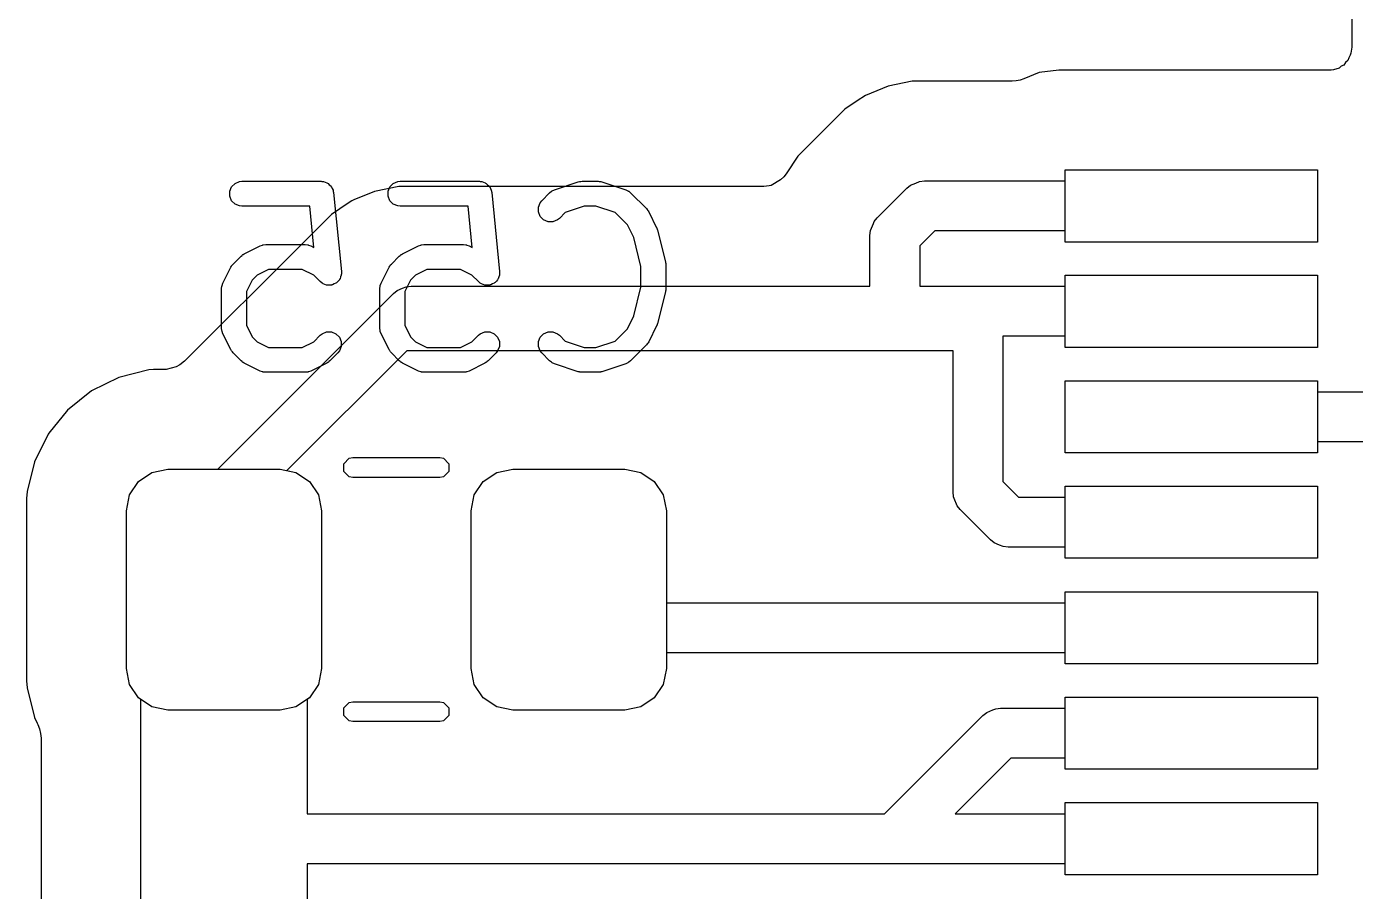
# Model space of a CAD drawing. Header units: inches. Extents: x 1.3 to 5.24, y -7.03 to -1.12.
# Drawn here: x 1.6053 to 1.9201, y -6.512 to -6.307 of the extents above; entities that cross this region are included whole.
import ezdxf

# ---------------------------------------------------------------- set-up
doc = ezdxf.new("R2010")
doc.units = ezdxf.units.IN
doc.header["$MEASUREMENT"] = 0
for name, color, linetype, true_color in [('B.Cu', 153, 'CONTINUOUS', 0x4d7fc4), ('B.Mask', 4, 'CONTINUOUS', 0x02ffee), ('B.Paste', 132, 'CONTINUOUS', 0x00c2c2), ('B.Silkscreen', 31, 'CONTINUOUS', 0xe8b2a7)]:
    doc.layers.add(name, color=color, linetype=linetype, true_color=true_color)

msp = doc.modelspace()

# ---------------------------------------------------------------- linework, layer by layer
at = {"layer": 'B.Cu', "linetype": 'CONTINUOUS'}
for p, q in [((1.91927, -6.30126), (1.91927, -6.31191)), ((1.91927, -6.31191), (1.91907, -6.31329)), ((1.91782, -6.31553), (1.91743, -6.31614)), ((1.91836, -6.31506), (1.91782, -6.31553)), ((1.91855, -6.3144), (1.91836, -6.31506)), ((1.91892, -6.31382), (1.91855, -6.3144)), ((1.91907, -6.31329), (1.91892, -6.31382)), ((1.84523, -6.31793), (1.84162, -6.31942)), ((1.84985, -6.31732), (1.84523, -6.31793)), ((1.84523, -6.31793), (1.84523, -6.31793)), ((1.84523, -6.31793), (1.84523, -6.31793)), ((1.91275, -6.31732), (1.84985, -6.31732)), ((1.84985, -6.31732), (1.84985, -6.31732)), ((1.91307, -6.31737), (1.91275, -6.31732)), ((1.91275, -6.31732), (1.91275, -6.31732)), ((1.91275, -6.31732), (1.91275, -6.31732)), ((1.91443, -6.31735), (1.91307, -6.31737)), ((1.91496, -6.31727), (1.91443, -6.31735)), ((1.91629, -6.31687), (1.91496, -6.31727)), ((1.9168, -6.31643), (1.91629, -6.31687)), ((1.91743, -6.31614), (1.9168, -6.31643)), ((1.80941, -6.32112), (1.80404, -6.32334)), ((1.81512, -6.31998), (1.80941, -6.32112)), ((1.80941, -6.32112), (1.80941, -6.32112)), ((1.80941, -6.32112), (1.80941, -6.32112)), ((1.83883, -6.31998), (1.81512, -6.31998)), ((1.83978, -6.31989), (1.83883, -6.31998)), ((1.8407, -6.3197), (1.83978, -6.31989)), ((1.84162, -6.31942), (1.8407, -6.3197)), ((1.8407, -6.3197), (1.8407, -6.3197)), ((1.8021, -6.32464), (1.7992, -6.32658)), ((1.80404, -6.32334), (1.8021, -6.32464)), ((1.80404, -6.32334), (1.80404, -6.32334)), ((1.80404, -6.32334), (1.80404, -6.32334)), ((1.7992, -6.32658), (1.78807, -6.3377)), ((1.7992, -6.32658), (1.7992, -6.32658)), ((1.78807, -6.3377), (1.78527, -6.3419)), ((1.78807, -6.3377), (1.78807, -6.3377)), ((1.78807, -6.3377), (1.78807, -6.3377)), ((1.8514, -6.34362), (1.8514, -6.34096)), ((1.8514, -6.34096), (1.9112, -6.34096)), ((1.9112, -6.34096), (1.9112, -6.35809)), ((1.78396, -6.34336), (1.7817, -6.34466)), ((1.78469, -6.34261), (1.78396, -6.34336)), ((1.78527, -6.3419), (1.78469, -6.34261)), ((1.81475, -6.34462), (1.816, -6.3441)), ((1.816, -6.3441), (1.81688, -6.34374)), ((1.81688, -6.34374), (1.81803, -6.34362)), ((1.81803, -6.34362), (1.8514, -6.34362)), ((1.68776, -6.34608), (1.68284, -6.34811)), ((1.69347, -6.34494), (1.68776, -6.34608)), ((1.68776, -6.34608), (1.68776, -6.34608)), ((1.68776, -6.34608), (1.68776, -6.34608)), ((1.78, -6.34494), (1.69347, -6.34494)), ((1.78123, -6.34478), (1.78, -6.34494)), ((1.7817, -6.34466), (1.78123, -6.34478)), ((1.80685, -6.35236), (1.81386, -6.34535)), ((1.81386, -6.34535), (1.81475, -6.34462)), ((1.68152, -6.34888), (1.67754, -6.35154)), ((1.68238, -6.3483), (1.68152, -6.34888)), ((1.68152, -6.34888), (1.68152, -6.34888)), ((1.68284, -6.34811), (1.68238, -6.3483)), ((1.68238, -6.3483), (1.68238, -6.3483)), ((1.68238, -6.3483), (1.68238, -6.3483)), ((1.68284, -6.34811), (1.68284, -6.34811)), ((1.67754, -6.35154), (1.66996, -6.35912)), ((1.67754, -6.35154), (1.67754, -6.35154)), ((1.80523, -6.35538), (1.80593, -6.3537)), ((1.80593, -6.3537), (1.80611, -6.35325)), ((1.80611, -6.35325), (1.80685, -6.35236)), ((1.80512, -6.35654), (1.80523, -6.35538)), ((1.80512, -6.36858), (1.80512, -6.35654)), ((1.82048, -6.35543), (1.81693, -6.35898)), ((1.8514, -6.35543), (1.82048, -6.35543)), ((1.8514, -6.35809), (1.8514, -6.35543)), ((1.66996, -6.35912), (1.64272, -6.38636)), ((1.66996, -6.35912), (1.66996, -6.35912)), ((1.81693, -6.35898), (1.81693, -6.36858)), ((1.9112, -6.35809), (1.8514, -6.35809)), ((1.8514, -6.36858), (1.8514, -6.36593)), ((1.8514, -6.36593), (1.9112, -6.36593)), ((1.9112, -6.36593), (1.9112, -6.38305)), ((1.6931, -6.36958), (1.69434, -6.36906)), ((1.69434, -6.36906), (1.69523, -6.3687)), ((1.69523, -6.3687), (1.69638, -6.36858)), ((1.69638, -6.36858), (1.80512, -6.36858)), ((1.81693, -6.36858), (1.8514, -6.36858)), ((1.68874, -6.37378), (1.6922, -6.37031)), ((1.6922, -6.37031), (1.6931, -6.36958)), ((1.65059, -6.41193), (1.68874, -6.37378)), ((1.8514, -6.38039), (1.83661, -6.38039)), ((1.83661, -6.38039), (1.83661, -6.41488)), ((1.8514, -6.38305), (1.8514, -6.38039)), ((1.69536, -6.38386), (1.66697, -6.41225)), ((1.8248, -6.38386), (1.69536, -6.38386)), ((1.8248, -6.41732), (1.8248, -6.38386)), ((1.9112, -6.38305), (1.8514, -6.38305)), ((1.6354, -6.38832), (1.63423, -6.3884)), ((1.63587, -6.38829), (1.6354, -6.38832)), ((1.6354, -6.38832), (1.6354, -6.38832)), ((1.63836, -6.38829), (1.63587, -6.38829)), ((1.6407, -6.38769), (1.63836, -6.38829)), ((1.64161, -6.38719), (1.6407, -6.38769)), ((1.64272, -6.38636), (1.64161, -6.38719)), ((1.62715, -6.39016), (1.62064, -6.39339)), ((1.62716, -6.39016), (1.62715, -6.39016)), ((1.63423, -6.3884), (1.62716, -6.39016)), ((1.62716, -6.39016), (1.62716, -6.39016)), ((1.8514, -6.40809), (1.8514, -6.39096)), ((1.8514, -6.39096), (1.9112, -6.39096)), ((1.9112, -6.39096), (1.9112, -6.39362)), ((1.62064, -6.39339), (1.61496, -6.39796)), ((1.9112, -6.39362), (1.9248, -6.39362)), ((1.61496, -6.39796), (1.61058, -6.40341)), ((1.61496, -6.39796), (1.61496, -6.39796)), ((1.6104, -6.40363), (1.60717, -6.41015)), ((1.61058, -6.40341), (1.6104, -6.40363)), ((1.92724, -6.40543), (1.9112, -6.40543)), ((1.9112, -6.40543), (1.9112, -6.40809)), ((1.60716, -6.41016), (1.60541, -6.41722)), ((1.60717, -6.41015), (1.60716, -6.41016)), ((1.9112, -6.40809), (1.8514, -6.40809)), ((1.63182, -6.41481), (1.63501, -6.41268)), ((1.63501, -6.41268), (1.63878, -6.41193)), ((1.63878, -6.41193), (1.65059, -6.41193)), ((1.66697, -6.41225), (1.66912, -6.41268)), ((1.66912, -6.41268), (1.67231, -6.41481)), ((1.71351, -6.41481), (1.71671, -6.41268)), ((1.71671, -6.41268), (1.72047, -6.41193)), ((1.72047, -6.41193), (1.74705, -6.41193)), ((1.74705, -6.41193), (1.75081, -6.41268)), ((1.75081, -6.41268), (1.75401, -6.41481)), ((1.62969, -6.41801), (1.63182, -6.41481)), ((1.67231, -6.41481), (1.67445, -6.41801)), ((1.71138, -6.41801), (1.71351, -6.41481)), ((1.75401, -6.41481), (1.75614, -6.41801)), ((1.83661, -6.41488), (1.84032, -6.41858)), ((1.8514, -6.41858), (1.8514, -6.41593)), ((1.8514, -6.41593), (1.9112, -6.41593)), ((1.9112, -6.41593), (1.9112, -6.43305)), ((1.60541, -6.41722), (1.6053, -6.41886)), ((1.6053, -6.41886), (1.6053, -6.46208)), ((1.62894, -6.42177), (1.62969, -6.41801)), ((1.67445, -6.41801), (1.6752, -6.42177)), ((1.71063, -6.42177), (1.71138, -6.41801)), ((1.75614, -6.41801), (1.75689, -6.42177)), ((1.82492, -6.41847), (1.8248, -6.41732)), ((1.82508, -6.41888), (1.82492, -6.41847)), ((1.8258, -6.4206), (1.82508, -6.41888)), ((1.84032, -6.41858), (1.8514, -6.41858)), ((1.62894, -6.45917), (1.62894, -6.42177)), ((1.6752, -6.42177), (1.6752, -6.45917)), ((1.71063, -6.45917), (1.71063, -6.42177)), ((1.75689, -6.42177), (1.75689, -6.44362)), ((1.82653, -6.4215), (1.8258, -6.4206)), ((1.8337, -6.42866), (1.82653, -6.4215)), ((1.83459, -6.4294), (1.8337, -6.42866)), ((1.83584, -6.42991), (1.83459, -6.4294)), ((1.83672, -6.43028), (1.83584, -6.42991)), ((1.83787, -6.43039), (1.83672, -6.43028)), ((1.8514, -6.43039), (1.83787, -6.43039)), ((1.8514, -6.43305), (1.8514, -6.43039)), ((1.9112, -6.43305), (1.8514, -6.43305)), ((1.8514, -6.44362), (1.8514, -6.44096)), ((1.8514, -6.44096), (1.9112, -6.44096)), ((1.9112, -6.44096), (1.9112, -6.45809)), ((1.75689, -6.44362), (1.8514, -6.44362)), ((1.8514, -6.45543), (1.75689, -6.45543)), ((1.75689, -6.45543), (1.75689, -6.45917)), ((1.8514, -6.45809), (1.8514, -6.45543)), ((1.62969, -6.46294), (1.62894, -6.45917)), ((1.6752, -6.45917), (1.67445, -6.46294)), ((1.71138, -6.46294), (1.71063, -6.45917)), ((1.75689, -6.45917), (1.75614, -6.46294)), ((1.9112, -6.45809), (1.8514, -6.45809)), ((1.6053, -6.46208), (1.60541, -6.46372)), ((1.60541, -6.46372), (1.60541, -6.46372)), ((1.60541, -6.46372), (1.60716, -6.47077)), ((1.63182, -6.46613), (1.62969, -6.46294)), ((1.67445, -6.46294), (1.67231, -6.46613)), ((1.71351, -6.46613), (1.71138, -6.46294)), ((1.75614, -6.46294), (1.75401, -6.46613)), ((1.63238, -6.46651), (1.63182, -6.46613)), ((1.63238, -6.49606), (1.63238, -6.46651)), ((1.67231, -6.46613), (1.67175, -6.46651)), ((1.67175, -6.46651), (1.67175, -6.49362)), ((1.71671, -6.46827), (1.71351, -6.46613)), ((1.75401, -6.46613), (1.75081, -6.46827)), ((1.8514, -6.46858), (1.8514, -6.46593)), ((1.8514, -6.46593), (1.9112, -6.46593)), ((1.9112, -6.46593), (1.9112, -6.48305)), ((1.72047, -6.46902), (1.71671, -6.46827)), ((1.74705, -6.46902), (1.72047, -6.46902)), ((1.75081, -6.46827), (1.74705, -6.46902)), ((1.83189, -6.47031), (1.83278, -6.46958)), ((1.83278, -6.46958), (1.83421, -6.46899)), ((1.83421, -6.46899), (1.83491, -6.4687)), ((1.83491, -6.4687), (1.83606, -6.46858)), ((1.83606, -6.46858), (1.8514, -6.46858)), ((1.60716, -6.47077), (1.60716, -6.47079)), ((1.60716, -6.47079), (1.60781, -6.4721)), ((1.60781, -6.4721), (1.60798, -6.47244)), ((1.60798, -6.47244), (1.60836, -6.47349)), ((1.80858, -6.49362), (1.83189, -6.47031)), ((1.60836, -6.47349), (1.60861, -6.47456)), ((1.60861, -6.47456), (1.60874, -6.47567)), ((1.60874, -6.47567), (1.60874, -6.5396)), ((1.83851, -6.48039), (1.82528, -6.49362)), ((1.8514, -6.48039), (1.83851, -6.48039)), ((1.8514, -6.48305), (1.8514, -6.48039)), ((1.9112, -6.48305), (1.8514, -6.48305)), ((1.8514, -6.49362), (1.8514, -6.49096)), ((1.8514, -6.49096), (1.9112, -6.49096)), ((1.9112, -6.49096), (1.9112, -6.50809)), ((1.67175, -6.49362), (1.80858, -6.49362)), ((1.82528, -6.49362), (1.83071, -6.49362)), ((1.83071, -6.49362), (1.8514, -6.49362)), ((1.63238, -6.54877), (1.63238, -6.49606)), ((1.81102, -6.50543), (1.67175, -6.50543)), ((1.67175, -6.50543), (1.67175, -6.54877)), ((1.83071, -6.50543), (1.81102, -6.50543)), ((1.8514, -6.50543), (1.83071, -6.50543)), ((1.8514, -6.50809), (1.8514, -6.50543)), ((1.9112, -6.50809), (1.8514, -6.50809))]:
    msp.add_line(p, q, dxfattribs=at)
at = {"layer": 'B.Mask', "linetype": 'CONTINUOUS'}
for p, q in [((1.8514, -6.35809), (1.8514, -6.34096)), ((1.8514, -6.34096), (1.9112, -6.34096)), ((1.9112, -6.34096), (1.9112, -6.35809)), ((1.9112, -6.35809), (1.8514, -6.35809)), ((1.8514, -6.38305), (1.8514, -6.36593)), ((1.8514, -6.36593), (1.9112, -6.36593)), ((1.9112, -6.36593), (1.9112, -6.38305)), ((1.9112, -6.38305), (1.8514, -6.38305)), ((1.8514, -6.40809), (1.8514, -6.39096)), ((1.8514, -6.39096), (1.9112, -6.39096)), ((1.9112, -6.39096), (1.9112, -6.40809)), ((1.9112, -6.40809), (1.8514, -6.40809)), ((1.63182, -6.41481), (1.63501, -6.41268)), ((1.63501, -6.41268), (1.63878, -6.41193)), ((1.63878, -6.41193), (1.66535, -6.41193)), ((1.66535, -6.41193), (1.66912, -6.41268)), ((1.66912, -6.41268), (1.67231, -6.41481)), ((1.71351, -6.41481), (1.71671, -6.41268)), ((1.71671, -6.41268), (1.72047, -6.41193)), ((1.72047, -6.41193), (1.74705, -6.41193)), ((1.74705, -6.41193), (1.75081, -6.41268)), ((1.75081, -6.41268), (1.75401, -6.41481)), ((1.62969, -6.41801), (1.63182, -6.41481)), ((1.67231, -6.41481), (1.67445, -6.41801)), ((1.71138, -6.41801), (1.71351, -6.41481)), ((1.75401, -6.41481), (1.75614, -6.41801)), ((1.8514, -6.43305), (1.8514, -6.41593)), ((1.8514, -6.41593), (1.9112, -6.41593)), ((1.9112, -6.41593), (1.9112, -6.43305)), ((1.62894, -6.42177), (1.62969, -6.41801)), ((1.67445, -6.41801), (1.6752, -6.42177)), ((1.71063, -6.42177), (1.71138, -6.41801)), ((1.75614, -6.41801), (1.75689, -6.42177)), ((1.62894, -6.45917), (1.62894, -6.42177)), ((1.6752, -6.42177), (1.6752, -6.45917)), ((1.71063, -6.45917), (1.71063, -6.42177)), ((1.75689, -6.42177), (1.75689, -6.45917)), ((1.9112, -6.43305), (1.8514, -6.43305)), ((1.8514, -6.45809), (1.8514, -6.44096)), ((1.8514, -6.44096), (1.9112, -6.44096)), ((1.9112, -6.44096), (1.9112, -6.45809)), ((1.62969, -6.46294), (1.62894, -6.45917)), ((1.6752, -6.45917), (1.67445, -6.46294)), ((1.71138, -6.46294), (1.71063, -6.45917)), ((1.75689, -6.45917), (1.75614, -6.46294)), ((1.9112, -6.45809), (1.8514, -6.45809)), ((1.63182, -6.46613), (1.62969, -6.46294)), ((1.67445, -6.46294), (1.67231, -6.46613)), ((1.71351, -6.46613), (1.71138, -6.46294)), ((1.75614, -6.46294), (1.75401, -6.46613)), ((1.63501, -6.46827), (1.63182, -6.46613)), ((1.67231, -6.46613), (1.66912, -6.46827)), ((1.71671, -6.46827), (1.71351, -6.46613)), ((1.75401, -6.46613), (1.75081, -6.46827)), ((1.8514, -6.48305), (1.8514, -6.46593)), ((1.8514, -6.46593), (1.9112, -6.46593)), ((1.9112, -6.46593), (1.9112, -6.48305)), ((1.63878, -6.46902), (1.63501, -6.46827)), ((1.66535, -6.46902), (1.63878, -6.46902)), ((1.66912, -6.46827), (1.66535, -6.46902)), ((1.72047, -6.46902), (1.71671, -6.46827)), ((1.74705, -6.46902), (1.72047, -6.46902)), ((1.75081, -6.46827), (1.74705, -6.46902)), ((1.9112, -6.48305), (1.8514, -6.48305)), ((1.8514, -6.50809), (1.8514, -6.49096)), ((1.8514, -6.49096), (1.9112, -6.49096)), ((1.9112, -6.49096), (1.9112, -6.50809)), ((1.9112, -6.50809), (1.8514, -6.50809))]:
    msp.add_line(p, q, dxfattribs=at)
at = {"layer": 'B.Paste', "linetype": 'CONTINUOUS'}
for p, q in [((1.8514, -6.35809), (1.8514, -6.34096)), ((1.8514, -6.34096), (1.9112, -6.34096)), ((1.9112, -6.34096), (1.9112, -6.35809)), ((1.9112, -6.35809), (1.8514, -6.35809)), ((1.8514, -6.38305), (1.8514, -6.36593)), ((1.8514, -6.36593), (1.9112, -6.36593)), ((1.9112, -6.36593), (1.9112, -6.38305)), ((1.9112, -6.38305), (1.8514, -6.38305)), ((1.8514, -6.40809), (1.8514, -6.39096)), ((1.8514, -6.39096), (1.9112, -6.39096)), ((1.9112, -6.39096), (1.9112, -6.40809)), ((1.9112, -6.40809), (1.8514, -6.40809)), ((1.63182, -6.41481), (1.63501, -6.41268)), ((1.63501, -6.41268), (1.63878, -6.41193)), ((1.63878, -6.41193), (1.66535, -6.41193)), ((1.66535, -6.41193), (1.66912, -6.41268)), ((1.66912, -6.41268), (1.67231, -6.41481)), ((1.71351, -6.41481), (1.71671, -6.41268)), ((1.71671, -6.41268), (1.72047, -6.41193)), ((1.72047, -6.41193), (1.74705, -6.41193)), ((1.74705, -6.41193), (1.75081, -6.41268)), ((1.75081, -6.41268), (1.75401, -6.41481)), ((1.62969, -6.41801), (1.63182, -6.41481)), ((1.67231, -6.41481), (1.67445, -6.41801)), ((1.71138, -6.41801), (1.71351, -6.41481)), ((1.75401, -6.41481), (1.75614, -6.41801)), ((1.8514, -6.43305), (1.8514, -6.41593)), ((1.8514, -6.41593), (1.9112, -6.41593)), ((1.9112, -6.41593), (1.9112, -6.43305)), ((1.62894, -6.42177), (1.62969, -6.41801)), ((1.67445, -6.41801), (1.6752, -6.42177)), ((1.71063, -6.42177), (1.71138, -6.41801)), ((1.75614, -6.41801), (1.75689, -6.42177)), ((1.62894, -6.45917), (1.62894, -6.42177)), ((1.6752, -6.42177), (1.6752, -6.45917)), ((1.71063, -6.45917), (1.71063, -6.42177)), ((1.75689, -6.42177), (1.75689, -6.45917)), ((1.9112, -6.43305), (1.8514, -6.43305)), ((1.8514, -6.45809), (1.8514, -6.44096)), ((1.8514, -6.44096), (1.9112, -6.44096)), ((1.9112, -6.44096), (1.9112, -6.45809)), ((1.62969, -6.46294), (1.62894, -6.45917)), ((1.6752, -6.45917), (1.67445, -6.46294)), ((1.71138, -6.46294), (1.71063, -6.45917)), ((1.75689, -6.45917), (1.75614, -6.46294)), ((1.9112, -6.45809), (1.8514, -6.45809)), ((1.63182, -6.46613), (1.62969, -6.46294)), ((1.67445, -6.46294), (1.67231, -6.46613)), ((1.71351, -6.46613), (1.71138, -6.46294)), ((1.75614, -6.46294), (1.75401, -6.46613)), ((1.63501, -6.46827), (1.63182, -6.46613)), ((1.67231, -6.46613), (1.66912, -6.46827)), ((1.71671, -6.46827), (1.71351, -6.46613)), ((1.75401, -6.46613), (1.75081, -6.46827)), ((1.8514, -6.48305), (1.8514, -6.46593)), ((1.8514, -6.46593), (1.9112, -6.46593)), ((1.9112, -6.46593), (1.9112, -6.48305)), ((1.63878, -6.46902), (1.63501, -6.46827)), ((1.66535, -6.46902), (1.63878, -6.46902)), ((1.66912, -6.46827), (1.66535, -6.46902)), ((1.72047, -6.46902), (1.71671, -6.46827)), ((1.74705, -6.46902), (1.72047, -6.46902)), ((1.75081, -6.46827), (1.74705, -6.46902)), ((1.9112, -6.48305), (1.8514, -6.48305)), ((1.8514, -6.50809), (1.8514, -6.49096)), ((1.8514, -6.49096), (1.9112, -6.49096)), ((1.9112, -6.49096), (1.9112, -6.50809)), ((1.9112, -6.50809), (1.8514, -6.50809))]:
    msp.add_line(p, q, dxfattribs=at)
at = {"layer": 'B.Silkscreen', "linetype": 'CONTINUOUS'}
for p, q in [((1.65387, -6.34501), (1.65469, -6.34419)), ((1.65469, -6.34419), (1.65575, -6.34375)), ((1.65575, -6.34375), (1.65633, -6.34369)), ((1.65633, -6.34369), (1.67507, -6.34369)), ((1.67507, -6.34369), (1.67529, -6.34371)), ((1.67529, -6.34371), (1.67536, -6.34371)), ((1.67536, -6.34371), (1.67543, -6.34373)), ((1.67543, -6.34373), (1.67565, -6.34375)), ((1.67565, -6.34375), (1.67605, -6.34392)), ((1.67605, -6.34392), (1.67646, -6.34404)), ((1.67646, -6.34404), (1.67658, -6.34413)), ((1.67658, -6.34413), (1.67672, -6.34419)), ((1.67672, -6.34419), (1.67702, -6.3445)), ((1.69137, -6.34501), (1.69218, -6.34419)), ((1.69218, -6.34419), (1.69325, -6.34375)), ((1.69325, -6.34375), (1.69382, -6.34369)), ((1.69382, -6.34369), (1.71257, -6.34369)), ((1.71257, -6.34369), (1.71278, -6.34371)), ((1.71278, -6.34371), (1.71286, -6.34371)), ((1.71286, -6.34371), (1.71293, -6.34373)), ((1.71293, -6.34373), (1.71315, -6.34375)), ((1.71315, -6.34375), (1.71354, -6.34392)), ((1.71354, -6.34392), (1.71396, -6.34404)), ((1.71396, -6.34404), (1.71407, -6.34413)), ((1.71407, -6.34413), (1.71421, -6.34419)), ((1.71421, -6.34419), (1.71452, -6.3445)), ((1.73038, -6.34572), (1.73601, -6.34385)), ((1.73601, -6.34385), (1.73629, -6.34378)), ((1.73629, -6.34378), (1.73637, -6.34375)), ((1.73637, -6.34375), (1.73647, -6.34374)), ((1.73647, -6.34374), (1.73657, -6.34372)), ((1.73657, -6.34372), (1.73665, -6.34372)), ((1.73665, -6.34372), (1.73694, -6.34369)), ((1.73694, -6.34369), (1.74069, -6.34369)), ((1.74069, -6.34369), (1.74098, -6.34372)), ((1.74098, -6.34372), (1.74106, -6.34372)), ((1.74106, -6.34372), (1.74116, -6.34374)), ((1.74116, -6.34374), (1.74127, -6.34375)), ((1.74127, -6.34375), (1.74134, -6.34378)), ((1.74134, -6.34378), (1.74163, -6.34385)), ((1.74163, -6.34385), (1.74725, -6.34572)), ((1.65343, -6.34607), (1.65387, -6.34501)), ((1.65343, -6.34722), (1.65343, -6.34607)), ((1.65387, -6.34829), (1.65343, -6.34722)), ((1.67702, -6.3445), (1.67735, -6.34477)), ((1.67735, -6.34477), (1.67742, -6.3449)), ((1.67742, -6.3449), (1.67753, -6.34501)), ((1.67753, -6.34501), (1.6777, -6.3454)), ((1.6777, -6.3454), (1.6779, -6.34579)), ((1.6779, -6.34579), (1.67794, -6.346)), ((1.67794, -6.346), (1.67797, -6.34607)), ((1.67797, -6.34607), (1.67797, -6.34614)), ((1.67797, -6.34614), (1.67801, -6.34635)), ((1.67801, -6.34635), (1.67989, -6.3651)), ((1.69093, -6.34607), (1.69137, -6.34501)), ((1.69093, -6.34722), (1.69093, -6.34607)), ((1.69137, -6.34829), (1.69093, -6.34722)), ((1.71452, -6.3445), (1.71485, -6.34477)), ((1.71485, -6.34477), (1.71492, -6.3449)), ((1.71492, -6.3449), (1.71503, -6.34501)), ((1.71503, -6.34501), (1.71519, -6.3454)), ((1.71519, -6.3454), (1.71539, -6.34579)), ((1.71539, -6.34579), (1.71544, -6.346)), ((1.71544, -6.346), (1.71547, -6.34607)), ((1.71547, -6.34607), (1.71547, -6.34614)), ((1.71547, -6.34614), (1.71551, -6.34635)), ((1.71551, -6.34635), (1.71738, -6.3651)), ((1.72736, -6.34831), (1.72923, -6.34643)), ((1.72923, -6.34643), (1.72968, -6.34607)), ((1.72968, -6.34607), (1.72978, -6.34603)), ((1.72978, -6.34603), (1.72986, -6.34596)), ((1.72986, -6.34596), (1.73038, -6.34572)), ((1.74725, -6.34572), (1.74778, -6.34596)), ((1.74778, -6.34596), (1.74786, -6.34603)), ((1.74786, -6.34603), (1.74796, -6.34607)), ((1.74796, -6.34607), (1.7484, -6.34643)), ((1.7484, -6.34643), (1.75215, -6.35018)), ((1.65469, -6.3491), (1.65387, -6.34829)), ((1.65575, -6.34954), (1.65469, -6.3491)), ((1.65633, -6.3496), (1.65575, -6.34954)), ((1.6724, -6.3496), (1.65633, -6.3496)), ((1.67338, -6.35937), (1.6724, -6.3496)), ((1.69218, -6.3491), (1.69137, -6.34829)), ((1.69325, -6.34954), (1.69218, -6.3491)), ((1.69382, -6.3496), (1.69325, -6.34954)), ((1.7099, -6.3496), (1.69382, -6.3496)), ((1.71088, -6.35937), (1.7099, -6.3496)), ((1.72655, -6.34982), (1.72699, -6.34876)), ((1.72655, -6.35097), (1.72655, -6.34982)), ((1.72699, -6.34876), (1.72736, -6.34831)), ((1.73742, -6.3496), (1.73291, -6.3511)), ((1.74021, -6.3496), (1.73742, -6.3496)), ((1.74472, -6.3511), (1.74021, -6.3496)), ((1.75215, -6.35018), (1.75234, -6.35041)), ((1.75234, -6.35041), (1.7524, -6.35046)), ((1.7524, -6.35046), (1.75245, -6.35055)), ((1.75245, -6.35055), (1.75252, -6.35063)), ((1.72699, -6.35204), (1.72655, -6.35097)), ((1.7278, -6.35285), (1.72699, -6.35204)), ((1.72887, -6.35329), (1.7278, -6.35285)), ((1.73002, -6.35329), (1.72887, -6.35329)), ((1.73108, -6.35285), (1.73002, -6.35329)), ((1.73153, -6.35248), (1.73108, -6.35285)), ((1.73291, -6.3511), (1.73153, -6.35248)), ((1.74764, -6.35402), (1.74472, -6.3511)), ((1.75252, -6.35063), (1.75255, -6.3507)), ((1.75255, -6.3507), (1.75271, -6.35095)), ((1.75271, -6.35095), (1.75458, -6.3547)), ((1.74915, -6.35705), (1.74764, -6.35402)), ((1.75458, -6.3547), (1.7546, -6.35474)), ((1.7546, -6.35474), (1.75461, -6.35476)), ((1.75461, -6.35476), (1.7547, -6.355)), ((1.7547, -6.355), (1.75479, -6.35524)), ((1.75479, -6.35524), (1.75479, -6.35526)), ((1.75479, -6.35526), (1.7548, -6.3553)), ((1.7548, -6.3553), (1.75668, -6.3628)), ((1.65688, -6.36088), (1.66063, -6.359)), ((1.66063, -6.359), (1.66117, -6.3588)), ((1.66117, -6.3588), (1.66128, -6.35879)), ((1.66128, -6.35879), (1.66138, -6.35875)), ((1.66138, -6.35875), (1.66195, -6.35869)), ((1.66195, -6.35869), (1.67133, -6.35869)), ((1.67133, -6.35869), (1.6719, -6.35875)), ((1.6719, -6.35875), (1.672, -6.35879)), ((1.672, -6.35879), (1.67211, -6.3588)), ((1.67211, -6.3588), (1.67265, -6.359)), ((1.67265, -6.359), (1.67338, -6.35937)), ((1.69438, -6.36088), (1.69813, -6.359)), ((1.69813, -6.359), (1.69867, -6.3588)), ((1.69867, -6.3588), (1.69877, -6.35879)), ((1.69877, -6.35879), (1.69887, -6.35875)), ((1.69887, -6.35875), (1.69945, -6.35869)), ((1.69945, -6.35869), (1.70882, -6.35869)), ((1.70882, -6.35869), (1.7094, -6.35875)), ((1.7094, -6.35875), (1.70949, -6.35879)), ((1.70949, -6.35879), (1.7096, -6.3588)), ((1.7096, -6.3588), (1.71014, -6.359)), ((1.71014, -6.359), (1.71088, -6.35937)), ((1.75086, -6.36388), (1.74915, -6.35705)), ((1.65424, -6.36331), (1.65611, -6.36143)), ((1.65611, -6.36143), (1.65634, -6.36125)), ((1.65634, -6.36125), (1.65639, -6.36119)), ((1.65639, -6.36119), (1.65648, -6.36113)), ((1.65648, -6.36113), (1.65656, -6.36106)), ((1.65656, -6.36106), (1.65663, -6.36103)), ((1.65663, -6.36103), (1.65688, -6.36088)), ((1.69173, -6.36331), (1.69361, -6.36143)), ((1.69361, -6.36143), (1.69384, -6.36125)), ((1.69384, -6.36125), (1.69389, -6.36119)), ((1.69389, -6.36119), (1.69398, -6.36113)), ((1.69398, -6.36113), (1.69406, -6.36106)), ((1.69406, -6.36106), (1.69413, -6.36103)), ((1.69413, -6.36103), (1.69438, -6.36088)), ((1.75668, -6.3628), (1.75669, -6.3629)), ((1.75669, -6.3629), (1.75671, -6.36294)), ((1.75671, -6.36294), (1.75673, -6.36316)), ((1.75673, -6.36316), (1.75676, -6.36338)), ((1.65181, -6.36782), (1.65369, -6.36407)), ((1.65369, -6.36407), (1.65384, -6.36383)), ((1.65384, -6.36383), (1.65387, -6.36375)), ((1.65387, -6.36375), (1.65394, -6.36367)), ((1.65394, -6.36367), (1.65399, -6.36358)), ((1.65399, -6.36358), (1.65405, -6.36353)), ((1.65405, -6.36353), (1.65424, -6.36331)), ((1.65995, -6.36595), (1.65875, -6.36714)), ((1.66265, -6.3646), (1.65995, -6.36595)), ((1.67063, -6.3646), (1.66265, -6.3646)), ((1.67333, -6.36595), (1.67063, -6.3646)), ((1.67486, -6.36748), (1.67333, -6.36595)), ((1.67985, -6.36597), (1.67968, -6.36637)), ((1.67989, -6.36568), (1.67985, -6.36582)), ((1.67985, -6.36582), (1.67985, -6.36597)), ((1.67989, -6.3651), (1.67989, -6.36568)), ((1.68931, -6.36782), (1.69118, -6.36407)), ((1.69118, -6.36407), (1.69134, -6.36383)), ((1.69134, -6.36383), (1.69137, -6.36375)), ((1.69137, -6.36375), (1.69143, -6.36367)), ((1.69143, -6.36367), (1.69149, -6.36358)), ((1.69149, -6.36358), (1.69155, -6.36353)), ((1.69155, -6.36353), (1.69173, -6.36331)), ((1.69745, -6.36595), (1.69625, -6.36714)), ((1.70014, -6.3646), (1.69745, -6.36595)), ((1.70812, -6.3646), (1.70014, -6.3646)), ((1.71082, -6.36595), (1.70812, -6.3646)), ((1.71236, -6.36748), (1.71082, -6.36595)), ((1.71734, -6.36597), (1.71718, -6.36637)), ((1.71738, -6.36568), (1.71734, -6.36582)), ((1.71734, -6.36582), (1.71734, -6.36597)), ((1.71738, -6.3651), (1.71738, -6.36568)), ((1.75086, -6.36878), (1.75086, -6.36388)), ((1.75676, -6.36338), (1.75676, -6.36342)), ((1.75676, -6.36342), (1.75677, -6.36352)), ((1.75677, -6.36352), (1.75677, -6.36914)), ((1.6515, -6.36914), (1.65156, -6.36857)), ((1.6515, -6.37852), (1.6515, -6.36914)), ((1.65156, -6.36857), (1.6516, -6.36847)), ((1.6516, -6.36836), (1.65181, -6.36782)), ((1.6516, -6.36847), (1.6516, -6.36836)), ((1.65875, -6.36714), (1.65741, -6.36984)), ((1.67531, -6.36785), (1.67486, -6.36748)), ((1.67545, -6.36791), (1.67531, -6.36785)), ((1.67556, -6.368), (1.67545, -6.36791)), ((1.67597, -6.36812), (1.67556, -6.368)), ((1.67637, -6.36829), (1.67597, -6.36812)), ((1.67652, -6.36829), (1.67637, -6.36829)), ((1.67666, -6.36833), (1.67652, -6.36829)), ((1.67709, -6.36829), (1.67666, -6.36833)), ((1.67753, -6.36829), (1.67709, -6.36829)), ((1.67766, -6.36823), (1.67753, -6.36829)), ((1.67781, -6.36822), (1.67766, -6.36823)), ((1.67819, -6.36801), (1.67781, -6.36822)), ((1.67859, -6.36785), (1.67819, -6.36801)), ((1.6787, -6.36774), (1.67859, -6.36785)), ((1.67883, -6.36767), (1.6787, -6.36774)), ((1.6791, -6.36734), (1.67883, -6.36767)), ((1.6794, -6.36703), (1.6791, -6.36734)), ((1.67946, -6.3669), (1.6794, -6.36703)), ((1.67956, -6.36678), (1.67946, -6.3669)), ((1.67968, -6.36637), (1.67956, -6.36678)), ((1.689, -6.36914), (1.68905, -6.36857)), ((1.689, -6.37852), (1.689, -6.36914)), ((1.68905, -6.36857), (1.68909, -6.36847)), ((1.68909, -6.36847), (1.6891, -6.36836)), ((1.6891, -6.36836), (1.68931, -6.36782)), ((1.69625, -6.36714), (1.6949, -6.36984)), ((1.7128, -6.36785), (1.71236, -6.36748)), ((1.71294, -6.36791), (1.7128, -6.36785)), ((1.71306, -6.368), (1.71294, -6.36791)), ((1.71347, -6.36812), (1.71306, -6.368)), ((1.71387, -6.36829), (1.71347, -6.36812)), ((1.71402, -6.36829), (1.71387, -6.36829)), ((1.71416, -6.36833), (1.71402, -6.36829)), ((1.71459, -6.36829), (1.71416, -6.36833)), ((1.71502, -6.36829), (1.71459, -6.36829)), ((1.71516, -6.36823), (1.71502, -6.36829)), ((1.71531, -6.36822), (1.71516, -6.36823)), ((1.71569, -6.36801), (1.71531, -6.36822)), ((1.71609, -6.36785), (1.71569, -6.36801)), ((1.71619, -6.36774), (1.71609, -6.36785)), ((1.71632, -6.36767), (1.71619, -6.36774)), ((1.7166, -6.36734), (1.71632, -6.36767)), ((1.7169, -6.36703), (1.7166, -6.36734)), ((1.71696, -6.3669), (1.7169, -6.36703)), ((1.71705, -6.36678), (1.71696, -6.3669)), ((1.71718, -6.36637), (1.71705, -6.36678)), ((1.74915, -6.37561), (1.75086, -6.36878)), ((1.75676, -6.36929), (1.75673, -6.3695)), ((1.75677, -6.36914), (1.75676, -6.36924)), ((1.75676, -6.36924), (1.75676, -6.36929)), ((1.65741, -6.36984), (1.65741, -6.37782)), ((1.6949, -6.36984), (1.6949, -6.37782)), ((1.75668, -6.36986), (1.7548, -6.37736)), ((1.75669, -6.36976), (1.75668, -6.36986)), ((1.75671, -6.36972), (1.75669, -6.36976)), ((1.75673, -6.3695), (1.75671, -6.36972)), ((1.74764, -6.37864), (1.74915, -6.37561)), ((1.65156, -6.37909), (1.6515, -6.37852)), ((1.65741, -6.37782), (1.65875, -6.38052)), ((1.68905, -6.37909), (1.689, -6.37852)), ((1.6949, -6.37782), (1.69625, -6.38052)), ((1.74472, -6.38156), (1.74764, -6.37864)), ((1.75458, -6.37796), (1.75271, -6.38171)), ((1.7546, -6.37792), (1.75458, -6.37796)), ((1.75461, -6.3779), (1.7546, -6.37792)), ((1.7547, -6.37766), (1.75461, -6.3779)), ((1.75479, -6.37742), (1.7547, -6.37766)), ((1.7548, -6.37736), (1.75479, -6.3774)), ((1.75479, -6.3774), (1.75479, -6.37742)), ((1.6516, -6.37919), (1.65156, -6.37909)), ((1.6516, -6.3793), (1.6516, -6.37919)), ((1.65181, -6.37984), (1.6516, -6.3793)), ((1.65369, -6.38359), (1.65181, -6.37984)), ((1.65875, -6.38052), (1.65995, -6.38171)), ((1.65995, -6.38171), (1.66265, -6.38306)), ((1.67063, -6.38306), (1.67333, -6.38171)), ((1.67333, -6.38171), (1.67486, -6.38018)), ((1.67486, -6.38018), (1.67531, -6.37981)), ((1.67531, -6.37981), (1.67637, -6.37937)), ((1.67637, -6.37937), (1.67753, -6.37937)), ((1.67753, -6.37937), (1.67859, -6.37981)), ((1.67859, -6.37981), (1.6794, -6.38063)), ((1.6794, -6.38063), (1.67985, -6.38169)), ((1.67985, -6.38169), (1.67985, -6.38284)), ((1.68909, -6.37919), (1.68905, -6.37909)), ((1.6891, -6.3793), (1.68909, -6.37919)), ((1.68931, -6.37984), (1.6891, -6.3793)), ((1.69118, -6.38359), (1.68931, -6.37984)), ((1.69625, -6.38052), (1.69745, -6.38171)), ((1.69745, -6.38171), (1.70014, -6.38306)), ((1.70812, -6.38306), (1.71082, -6.38171)), ((1.71082, -6.38171), (1.71236, -6.38018)), ((1.71236, -6.38018), (1.7128, -6.37981)), ((1.7128, -6.37981), (1.71387, -6.37937)), ((1.71387, -6.37937), (1.71502, -6.37937)), ((1.71502, -6.37937), (1.71609, -6.37981)), ((1.71609, -6.37981), (1.7169, -6.38063)), ((1.7169, -6.38063), (1.71734, -6.38169)), ((1.71734, -6.38169), (1.71734, -6.38284)), ((1.72655, -6.38169), (1.72699, -6.38063)), ((1.72655, -6.38284), (1.72655, -6.38169)), ((1.72699, -6.38063), (1.7278, -6.37981)), ((1.7278, -6.37981), (1.72887, -6.37937)), ((1.72887, -6.37937), (1.73002, -6.37937)), ((1.73002, -6.37937), (1.73108, -6.37981)), ((1.73108, -6.37981), (1.73153, -6.38018)), ((1.73153, -6.38018), (1.73291, -6.38156)), ((1.73291, -6.38156), (1.73742, -6.38306)), ((1.74021, -6.38306), (1.74472, -6.38156)), ((1.75252, -6.38203), (1.75245, -6.38211)), ((1.75255, -6.38196), (1.75252, -6.38203)), ((1.75271, -6.38171), (1.75255, -6.38196)), ((1.65384, -6.38384), (1.65369, -6.38359)), ((1.65387, -6.38391), (1.65384, -6.38384)), ((1.65394, -6.38399), (1.65387, -6.38391)), ((1.65399, -6.38408), (1.65394, -6.38399)), ((1.65405, -6.38413), (1.65399, -6.38408)), ((1.65424, -6.38435), (1.65405, -6.38413)), ((1.65611, -6.38623), (1.65424, -6.38435)), ((1.66265, -6.38306), (1.67063, -6.38306)), ((1.67904, -6.38435), (1.67716, -6.38623)), ((1.6794, -6.38391), (1.67904, -6.38435)), ((1.67985, -6.38284), (1.6794, -6.38391)), ((1.69134, -6.38384), (1.69118, -6.38359)), ((1.69137, -6.38391), (1.69134, -6.38384)), ((1.69143, -6.38399), (1.69137, -6.38391)), ((1.69149, -6.38408), (1.69143, -6.38399)), ((1.69155, -6.38413), (1.69149, -6.38408)), ((1.69173, -6.38435), (1.69155, -6.38413)), ((1.69361, -6.38623), (1.69173, -6.38435)), ((1.70014, -6.38306), (1.70812, -6.38306)), ((1.71653, -6.38435), (1.71466, -6.38623)), ((1.7169, -6.38391), (1.71653, -6.38435)), ((1.71734, -6.38284), (1.7169, -6.38391)), ((1.72699, -6.38391), (1.72655, -6.38284)), ((1.72736, -6.38435), (1.72699, -6.38391)), ((1.72923, -6.38623), (1.72736, -6.38435)), ((1.73742, -6.38306), (1.74021, -6.38306)), ((1.75215, -6.38248), (1.7484, -6.38623)), ((1.75234, -6.38225), (1.75215, -6.38248)), ((1.7524, -6.3822), (1.75234, -6.38225)), ((1.75245, -6.38211), (1.7524, -6.3822)), ((1.65634, -6.38642), (1.65611, -6.38623)), ((1.65639, -6.38647), (1.65634, -6.38642)), ((1.65648, -6.38653), (1.65639, -6.38647)), ((1.65656, -6.3866), (1.65648, -6.38653)), ((1.65663, -6.38663), (1.65656, -6.3866)), ((1.65688, -6.38678), (1.65663, -6.38663)), ((1.66063, -6.38866), (1.65688, -6.38678)), ((1.6764, -6.38678), (1.67265, -6.38866)), ((1.67664, -6.38663), (1.6764, -6.38678)), ((1.67672, -6.3866), (1.67664, -6.38663)), ((1.6768, -6.38653), (1.67672, -6.3866)), ((1.67689, -6.38647), (1.6768, -6.38653)), ((1.67694, -6.38642), (1.67689, -6.38647)), ((1.67716, -6.38623), (1.67694, -6.38642)), ((1.69384, -6.38642), (1.69361, -6.38623)), ((1.69389, -6.38647), (1.69384, -6.38642)), ((1.69398, -6.38653), (1.69389, -6.38647)), ((1.69406, -6.3866), (1.69398, -6.38653)), ((1.69413, -6.38663), (1.69406, -6.3866)), ((1.69438, -6.38678), (1.69413, -6.38663)), ((1.69813, -6.38866), (1.69438, -6.38678)), ((1.71389, -6.38678), (1.71014, -6.38866)), ((1.71414, -6.38663), (1.71389, -6.38678)), ((1.71421, -6.3866), (1.71414, -6.38663)), ((1.71429, -6.38653), (1.71421, -6.3866)), ((1.71438, -6.38647), (1.71429, -6.38653)), ((1.71443, -6.38642), (1.71438, -6.38647)), ((1.71466, -6.38623), (1.71443, -6.38642)), ((1.72968, -6.3866), (1.72923, -6.38623)), ((1.72978, -6.38664), (1.72968, -6.3866)), ((1.72986, -6.38671), (1.72978, -6.38664)), ((1.73038, -6.38694), (1.72986, -6.38671)), ((1.73601, -6.38882), (1.73038, -6.38694)), ((1.74725, -6.38694), (1.74163, -6.38882)), ((1.74778, -6.38671), (1.74725, -6.38694)), ((1.74786, -6.38664), (1.74778, -6.38671)), ((1.74796, -6.3866), (1.74786, -6.38664)), ((1.7484, -6.38623), (1.74796, -6.3866)), ((1.66117, -6.38886), (1.66063, -6.38866)), ((1.66128, -6.38887), (1.66117, -6.38886)), ((1.66138, -6.38891), (1.66128, -6.38887)), ((1.66195, -6.38897), (1.66138, -6.38891)), ((1.67133, -6.38897), (1.66195, -6.38897)), ((1.6719, -6.38891), (1.67133, -6.38897)), ((1.672, -6.38887), (1.6719, -6.38891)), ((1.67211, -6.38886), (1.672, -6.38887)), ((1.67265, -6.38866), (1.67211, -6.38886)), ((1.69867, -6.38886), (1.69813, -6.38866)), ((1.69877, -6.38887), (1.69867, -6.38886)), ((1.69887, -6.38891), (1.69877, -6.38887)), ((1.69945, -6.38897), (1.69887, -6.38891)), ((1.70882, -6.38897), (1.69945, -6.38897)), ((1.7094, -6.38891), (1.70882, -6.38897)), ((1.70949, -6.38887), (1.7094, -6.38891)), ((1.7096, -6.38886), (1.70949, -6.38887)), ((1.71014, -6.38866), (1.7096, -6.38886)), ((1.73629, -6.38888), (1.73601, -6.38882)), ((1.73637, -6.38891), (1.73629, -6.38888)), ((1.73647, -6.38892), (1.73637, -6.38891)), ((1.73657, -6.38895), (1.73647, -6.38892)), ((1.73665, -6.38894), (1.73657, -6.38895)), ((1.73694, -6.38897), (1.73665, -6.38894)), ((1.74069, -6.38897), (1.73694, -6.38897)), ((1.74098, -6.38894), (1.74069, -6.38897)), ((1.74106, -6.38895), (1.74098, -6.38894)), ((1.74116, -6.38892), (1.74106, -6.38895)), ((1.74127, -6.38891), (1.74116, -6.38892)), ((1.74134, -6.38888), (1.74127, -6.38891)), ((1.74163, -6.38882), (1.74134, -6.38888)), ((1.68045, -6.41063), (1.68172, -6.40935)), ((1.68172, -6.40935), (1.68263, -6.40917)), ((1.68263, -6.40917), (1.7032, -6.40917)), ((1.7032, -6.40917), (1.7041, -6.40935)), ((1.7041, -6.40935), (1.70538, -6.41063)), ((1.68045, -6.41244), (1.68045, -6.41063)), ((1.68172, -6.41372), (1.68045, -6.41244)), ((1.70538, -6.41244), (1.7041, -6.41372)), ((1.70538, -6.41063), (1.70538, -6.41244)), ((1.68263, -6.4139), (1.68172, -6.41372)), ((1.7032, -6.4139), (1.68263, -6.4139)), ((1.7041, -6.41372), (1.7032, -6.4139)), ((1.68172, -6.46723), (1.68263, -6.46705)), ((1.68263, -6.46705), (1.7032, -6.46705)), ((1.7032, -6.46705), (1.7041, -6.46723)), ((1.68045, -6.46851), (1.68172, -6.46723)), ((1.68045, -6.47031), (1.68045, -6.46851)), ((1.7041, -6.46723), (1.70538, -6.46851)), ((1.70538, -6.46851), (1.70538, -6.47031)), ((1.68172, -6.47159), (1.68045, -6.47031)), ((1.68263, -6.47177), (1.68172, -6.47159)), ((1.7032, -6.47177), (1.68263, -6.47177)), ((1.7041, -6.47159), (1.7032, -6.47177)), ((1.70538, -6.47031), (1.7041, -6.47159))]:
    msp.add_line(p, q, dxfattribs=at)

doc.saveas('drawing.dxf')
